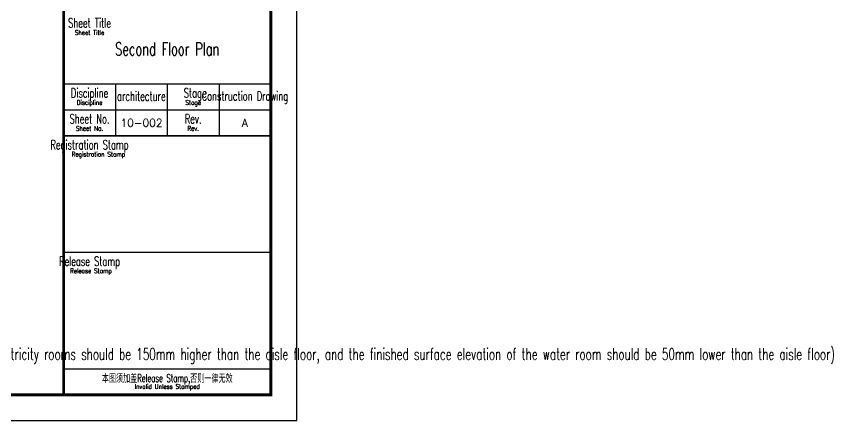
# Model space of a CAD drawing. Extents: x 824790 to 994147, y 4290613 to 4374713.
# Drawn here: x 962588 to 994147, y 4290613 to 4306224 of the extents above; entities that cross this region are included whole.
import ezdxf
from ezdxf.enums import TextEntityAlignment as Align

# ---------------------------------------------------------------- set-up
doc = ezdxf.new("R2010")
doc.units = 0
doc.header["$LTSCALE"] = 1000
doc.header["$MEASUREMENT"] = 0
doc.layers.add('A-TEXT-CN', color=31, linetype='CONTINUOUS')
doc.layers.add('图框', color=7, linetype='CONTINUOUS')
doc.styles.add('TKZ1_tjhts.shx', font='tjromant.shx', dxfattribs={"bigfont": 'tjhts.shx'})
doc.styles.add('TKZ2_tjkts.shx', font='tjromant.shx', dxfattribs={"bigfont": 'tjkts.shx'})
doc.styles.add('TONGJI-FONT', font='simplex.shx')

# ---------------------------------------------------------------- blocks, each defined once
blk = doc.blocks.new('h-1')
at = {"layer": '图框'}
for p, q in [((2162, -441.7), (2162, 399.3)), ((2072, -311.7), (2152, -311.7)), ((2092, -311.7), (2092, -331.7)), ((2112, -311.7), (2112, -331.7)), ((2132, -311.7), (2132, -331.7)), ((2072, -321.7), (2152, -321.7)), ((2072, -376.7), (2152, -376.7)), ((2072, -421.7), (2152, -421.7)), ((675.75, -441.7), (2162, -441.7))]:
    blk.add_line(p, q, dxfattribs=at)
at = {"layer": '图框', "const_width": 1.2}
blk.add_lwpolyline([(2152, -431.7), (2152, 389.3), (700.75, 389.3), (700.75, -431.7)], close=True, dxfattribs=at)
at = {"layer": '图框'}
for points, const_width in [([(2072, 389.3), (2072, -431.7)], 1), ([(2072, -331.7), (2152, -331.7)], 0.6)]:
    blk.add_lwpolyline(points, dxfattribs=dict(at, const_width=const_width))
for s, height, style, width, p in [('Sheet Title', 3.6, 'TONGJI-FONT', 0.65, (2082, -288.16)), ('Sheet Title', 1.8, 'TKZ2_tjkts.shx', 0.8, (2082, -291.86)), ('Discipline', 3.6, 'TONGJI-FONT', 0.65, (2082, -315.16)), ('architecture', 3.6, 'TONGJI-FONT', 0.65, (2102, -316.42)), (' Stage', 3.6, 'TONGJI-FONT', 0.65, (2122, -315.16)), ('Construction Drawing', 3.6, 'TONGJI-FONT', 0.65, (2142, -316.35)), ('Discipline', 1.8, 'TKZ2_tjkts.shx', 0.8, (2082, -318.86)), ('Stage', 1.8, 'TKZ2_tjkts.shx', 0.8, (2122, -318.86)), ('Sheet No.', 3.6, 'TONGJI-FONT', 0.65, (2082, -325.16)), ('Rev.', 3.6, 'TONGJI-FONT', 0.65, (2122, -325.16)), ('Sheet No.', 1.8, 'TKZ2_tjkts.shx', 0.8, (2082, -328.86)), ('Rev.', 1.8, 'TKZ2_tjkts.shx', 0.8, (2122, -328.86)), ('Registration Stamp', 3.6, 'TONGJI-FONT', 0.65, (2082, -335.16)), ('Registration Stamp', 1.8, 'TKZ2_tjkts.shx', 0.8, (2085.41, -338.86)), ('Release Stamp', 3.6, 'TONGJI-FONT', 0.65, (2082, -380.16)), ('Release Stamp', 1.8, 'TKZ2_tjkts.shx', 0.8, (2082.52, -383.86)), ('本图须加盖Release Stamp,否则一律无效', 3, 'TONGJI-FONT', 0.65, (2112, -425.28)), ('Invalid Unless Stamped', 1.8, 'TKZ2_tjkts.shx', 0.8, (2112, -428.53))]:
    blk.add_text(s, height=height, dxfattribs=dict(at, style=style, width=width)).set_placement(p, align=Align.MIDDLE_CENTER)
at = {"layer": '图框', "style": 'TKZ1_tjhts.shx'}
blk.add_text('A', height=3, dxfattribs=at).set_placement((2142, -326.7), align=Align.MIDDLE_CENTER)

msp = doc.modelspace()

# ---------------------------------------------------------------- block references
at = {"layer": '图框', "xscale": 100, "yscale": 100, "zscale": 100}
msp.add_blockref('h-1', (757214.8, 4334782.9), dxfattribs=at)

# ---------------------------------------------------------------- texts
at = {"layer": 'A-TEXT-CN', "style": 'TONGJI-FONT', "width": 0.65}
msp.add_text('(Note: The finished surface elevation of the strong and weak electricity rooms should be 150mm higher than the aisle floor, and the finished surface elevation of the water room should be 50mm lower than the aisle floor)', height=450, dxfattribs=at).set_placement((949144.2, 4292955.8))
at = {"layer": '图框', "color": 2, "style": 'TONGJI-FONT', "width": 0.65}
msp.add_text('Second Floor Plan', height=500, dxfattribs=at).set_placement((968414.8, 4304962.6), align=Align.MIDDLE_CENTER)
at = {"layer": '图框', "color": 2, "style": 'TKZ1_tjhts.shx'}
msp.add_text('10-002', height=300, dxfattribs=at).set_placement((967414.8, 4302112.6), align=Align.MIDDLE_CENTER)

doc.saveas('drawing.dxf')
